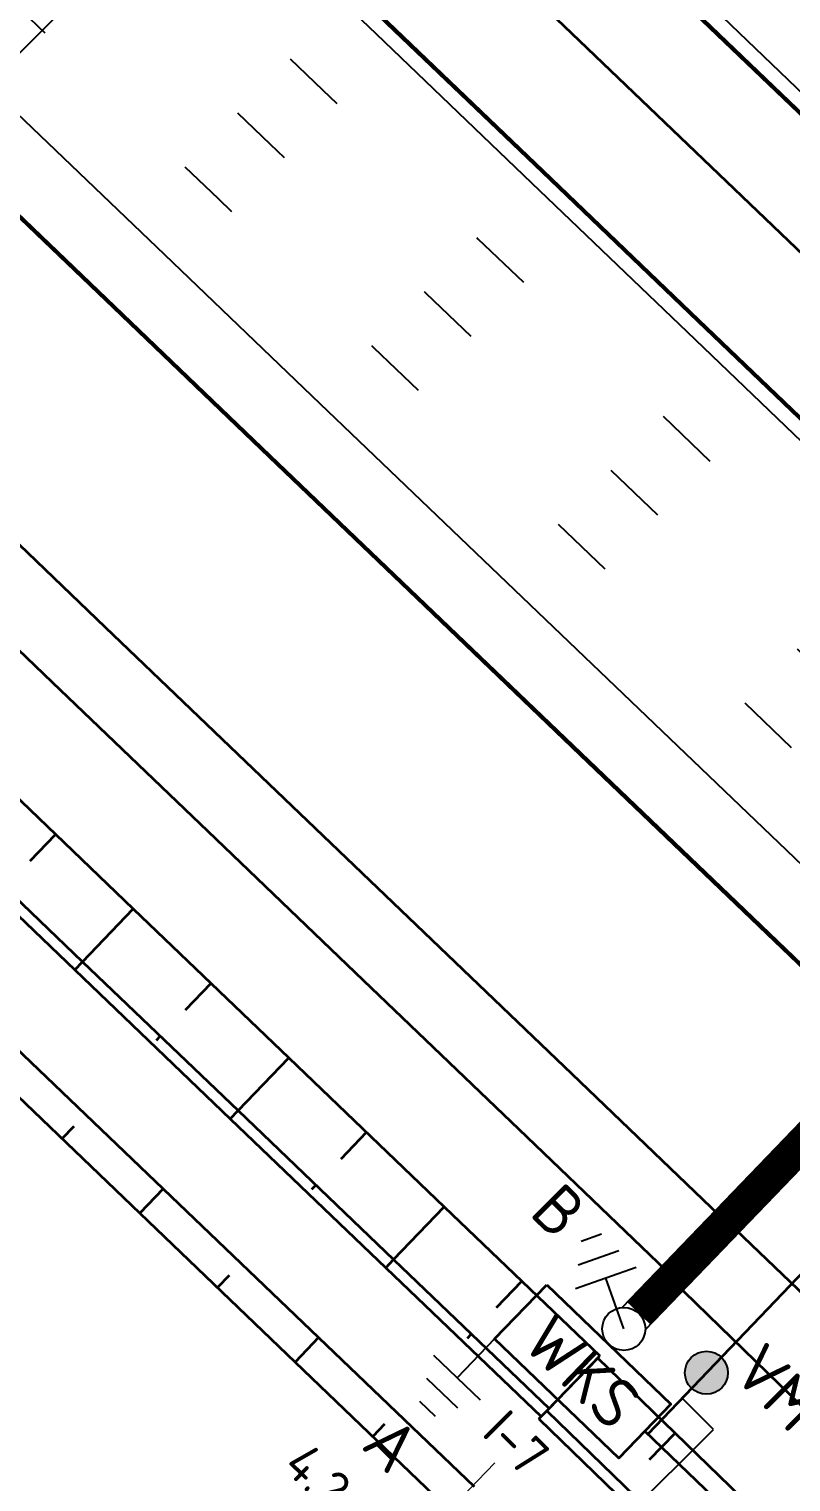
# Model space of a CAD drawing. Header units: metres. Extents: x 134219 to 139178, y 438661 to 444352.
# Drawn here: x 138157.6 to 138192.9, y 439516.9 to 439584.4 of the extents above; entities that cross this region are included whole.
import ezdxf
from ezdxf.enums import TextEntityAlignment as Align

# ---------------------------------------------------------------- set-up
doc = ezdxf.new("R2010")
doc.units = ezdxf.units.M
doc.linetypes.add('13strp', pattern=[4, 1, -3])
doc.linetypes.add('39strp', pattern=[12, 3, -9])
doc.layers.get('DEFPOINTS').update_dxf_attribs({"color": 193})
for name, color, linetype, lineweight in [('N-WE-KL-ET_AARDING-S', 7, 'Continuous', 25), ('N-WE-KL-ET_AARDING_AARDELECTRODE-T18', 10, 'Continuous', 18), ('N-WE-KL-ET_AARDING_AARDELECTRODE-T25', 7, 'Continuous', 25), ('N-WE-KL-ET_HULPSTUK_MOF-S', 10, 'Continuous', 25), ('N-WE-KL-ET_LS_OV_KABEL-G', 10, 'KL-LS-OV-N', 35), ('N-WE-KL-ET_LS_OV_KABEL-M', 7, 'Continuous', 18), ('N-WE-KL-ET_LS_OV_KAST-G', 10, 'Continuous', 35), ('N-WE-KL-MONITORING-T18', 1, 'Continuous', 25), ('N-WE-VW-BEWEGWIJZERING_DRAAGCONSTRUCTIE-PORTAAL-S', 10, 'Continuous', 25), ('N-WE-VW-BEWEGWIJZERING_DRAAGCONSTRUCTIE_PORTAAL_POER-S', 7, 'Continuous', 25), ('N-WE-VW-VS-T18', 10, 'Continuous', 18), ('N-WE-VW-VS-T25', 7, 'Continuous', 25), ('Utd-ondergr-nw', 8, '13strp', 35), ('X-XX-AL-AANPIJLING-S', 7, 'Continuous', 25)]:
    doc.layers.add(name, color=color, linetype=linetype, lineweight=lineweight)
doc.layers.add('N-WE-KL-MONITORING-T25', color=2, linetype='Continuous')
doc.layers.add('Utd-weg-nw', color=8, linetype='Continuous')
doc.styles.add('ISO18', font='NLCS-ISO.ttf')
doc.styles.add('ISO25', font='NLCS-ISO.ttf')
doc.styles.add('NLCS-ISO', font='NLCS-ISO.ttf')
doc.styles.add('NLCS_18', font='NLCS-ISO.ttf', dxfattribs={"height": 1.8})
doc.linetypes.add('KL-LS-OV-N', pattern='A,4,-1,[103,NLCS.SHX,S=0.75,R=0,X=0,Y=0],-1,4,-1.5,["0V",Standard,S=1,R=0,X=0,Y=-0.5],-3', length=14.5)
doc.dimstyles.new('NLCS_t18_pijl_Dimension_l3_h1', dxfattribs={"dimtxt": 1.8, "dimasz": 1.8, "dimexe": 2, "dimexo": 2, "dimgap": 0.7, "dimtad": 1, "dimdec": 1, "dimzin": 0, "dimdsep": 46, "dimtxsty": 'NLCS_18', "dimcen": 2.5, "dimdle": 2, "dimclrd": 256, "dimclre": 256, "dimclrt": 256, "dimadec": 1, "dimazin": 0, "dimtfac": 1, "dimtdec": 1, "dimtofl": 0, "dimtmove": 1, "dimatfit": 0, "dimfxl": 0, "dimtolj": 1, "dimtzin": 0, "dimlwd": 18, "dimlwe": 18, "dimarcsym": 0})

# ---------------------------------------------------------------- blocks, each defined once
blk = doc.blocks.new('SVW-BEWEGWIJZERING_DRAAGCONSTRUCTIE_PORTAAL_ANWB (A2 79.080 HRR)')
for points in [[(-0.082, 0.997), (27.662, 29.841)], [(0.999, -0.043), (28.743, 28.801)]]:
    blk.add_lwpolyline(points)
at = {"ltscale": 10}
blk.add_lwpolyline([(0.693, 0.721, 1.5, 1.5, 0), (27.968, 29.077, 0, 0, 0)], format="xyseb", dxfattribs=at)
blk = doc.blocks.new('SVW-VS_KAST_BERMKAST-SO')
blk.add_lwpolyline([(-4, -1), (4, -1), (4, -4.5), (-4, -4.5)], close=True)
at = {"layer": 'N-WE-VW-VS-T18', "style": 'NLCS-ISO', "flags": 1}
for tag, p in [('OMSCHRIJVING_LEGENDA', (0, -11.181)), ('CONSTRUCTIENUMMER', (0, -14.965)), ('LOCATIE', (0, -18.75)), ('BPS-CODERING', (0, -22.534)), ('NAAM_TB_POORTNUMMER_1', (0, -26.319)), ('CLID_POORTNUMMER_1', (0, -30.103)), ('IP-ADRES_POORTNUMMER_1', (0, -33.888)), ('NAAM_TB_POORTNUMMER_2', (0, -37.672)), ('CLID_POORTNUMMER_2', (0, -41.457)), ('IP-ADRES_POORTNUMMER_2', (0, -45.241)), ('NAAM_TB_POORTNUMMER_3', (0, -49.026)), ('CLID_POORTNUMMER_3', (0, -52.81)), ('IP-ADRES_POORTNUMMER_3', (0, -56.595)), ('NAAM_TB_POORTNUMMER_4', (0, -60.379)), ('CLID_POORTNUMMER_4', (0, -64.164)), ('IP-ADRES_POORTNUMMER_4', (0, -67.948)), ('NAAM_SWITCH', (0, -71.733)), ('IP-ADRES_SWITCH', (0, -75.517)), ('VOEDINGSPUNT', (0, -79.302)), ('POSITIE_X', (0, -86.871)), ('POSITIE_Y', (0, -90.655)), ('OVERIGE_OPMERKING(EN)_1', (0, -94.44)), ('OVERIGE_OPMERKING(EN)_2', (0, -98.224))]:
    blk.add_attdef(tag, p, '', height=1.8, dxfattribs=at)
at = {"layer": 'N-WE-VW-VS-T18', "style": 'NLCS-ISO'}
blk.add_attdef('GROEPSNUMMER', (0, -83.086), '', height=1.8, dxfattribs=at)
at = {"layer": 'N-WE-VW-VS-T25', "style": 'NLCS-ISO'}
blk.add_attdef('SOORT_KAST', text='', height=2.25, dxfattribs=at).set_placement((0, -2.75), align=Align.MIDDLE_CENTER)
blk = doc.blocks.new('SKL-ET_HULP_MOF_VERBINDINGSMOF-SO')
at = {"ltscale": 10}
h = blk.add_hatch(color=256, dxfattribs=at)
edge = h.paths.add_edge_path()
edge.add_arc((0, 0), 1, 0, 360)
blk.add_circle((0, 0), 1)
at = {"layer": 'N-WE-KL-MONITORING-T18', "style": 'ISO18', "flags": 1}
for tag, p in [('OMSCHRIJVING_LEGENDA', (0, -8.431)), ('LOCATIE', (0, -12.215)), ('MASTNUMMER', (0, -16)), ('VAN', (0, -19.784)), ('NAAR', (0, -23.569)), ('VOEDINGSPUNT', (0, -27.353)), ('GROEPSNUMMER', (0, -31.138)), ('OVERIGE_OPMERKING(EN)_1', (0, -34.922)), ('OVERIGE_OPMERKING(EN)_2', (0, -38.707))]:
    blk.add_attdef(tag, p, '', height=1.8, dxfattribs=at)
at = {"layer": 'N-WE-KL-MONITORING-T25', "style": 'ISO25'}
blk.add_attdef('SOORT_MOF', (0, 2.715), '', height=2.25, dxfattribs=at)
blk = doc.blocks.new('SKL-ET_AARDING_AARDELECTRODE-SO')
for points in [[(2.5, 1.5), (2.5, -1.5)], [(3.5, 1), (3.5, -1)], [(0, 0), (2.5, 0)], [(4.5, -0.5), (4.5, 0.5)]]:
    blk.add_lwpolyline(points)
at = {"layer": 'N-WE-KL-ET_AARDING_AARDELECTRODE-T18', "style": 'NLCS-ISO', "flags": 1}
for tag, p in [('OMSCHRIJVING_LEGENDA', (0, -8.635)), ('CONSTRUCTIENUMMER', (0, -12.42)), ('LOCATIE', (0, -16.204)), ('OVERIGE_OPMERKING(EN)_1', (0, -19.989)), ('OVERIGE_OPMERKING(EN)_2', (0, -23.773))]:
    blk.add_attdef(tag, p, '', height=1.8, dxfattribs=at)
at = {"layer": 'N-WE-KL-ET_AARDING_AARDELECTRODE-T25', "style": 'NLCS-ISO'}
blk.add_attdef('TYPE_SYMBOOL', (0, 4.405), '', height=2.25, dxfattribs=at)
blk = doc.blocks.new('SKL-ET_AARDING_AARDELEKTRODE-SO (1)')
for points in [[(2.5, 1.5), (2.5, -1.5)], [(3.5, 1), (3.5, -1)], [(0, 0), (2.5, 0)], [(4.5, -0.5), (4.5, 0.5)]]:
    blk.add_lwpolyline(points)
at = {"layer": 'N-WE-KL-ET_AARDING_AARDELECTRODE-T18', "style": 'NLCS-ISO', "flags": 1}
for tag, p in [('OMSCHRIJVING_LEGENDA', (0, -8.635)), ('CONSTRUCTIENUMMER', (0, -12.42)), ('LOCATIE', (0, -16.204)), ('OVERIGE_OPMERKING(EN)_1', (0, -19.989)), ('OVERIGE_OPMERKING(EN)_2', (0, -23.773))]:
    blk.add_attdef(tag, p, '', height=1.8, dxfattribs=at)
at = {"layer": 'N-WE-KL-ET_AARDING_AARDELECTRODE-T25', "style": 'NLCS-ISO'}
blk.add_attdef('TYPE_SYMBOOL', (0, 4.405), '', height=2.25, dxfattribs=at)
blk = doc.blocks.new('SVW-BEWEGWIJZERING_DRAAGCONSTRUCTIE_PORTAAL')
blk.add_circle((0, 0), 1)
at = {"layer": 'N-WE-KL-MONITORING-T18', "style": 'ISO18', "flags": 1}
for tag, p in [('OMSCHRIJVING_LEGENDA', (9, -7.431)), ('CONSTRUCTIENUMMER', (9, -11.215)), ('LOCATIE', (9, -15)), ('LENGTE_PORTAAL', (9, -18.784)), ('TYPE_PORTAAL', (9, -22.569)), ('BPS-CODERING', (9, -26.353)), ('OVERIGE_OPMERKING(EN)_1', (9, -30.138)), ('OVERIGE_OPMERKING(EN)_2', (9, -33.922))]:
    blk.add_attdef(tag, p, '', height=1.8, dxfattribs=at)
blk = doc.blocks.new('SVW-BEWEGWIJZERING_DRAAGCONSTRUCTIE_PORTAAL_POER-SO')
blk.add_circle((0, 0), 1)
at = {"layer": 'N-WE-KL-MONITORING-T18', "style": 'ISO18', "flags": 1}
for tag, p in [('OMSCHRIJVING_LEGENDA', (0, 28.559)), ('CONSTRUCTIENUMMER', (0, 24.775)), ('LOCATIE', (0, 20.99)), ('TYPE_POER', (0, 17.206)), ('POSITIE_POER', (0, 13.421)), ('OVERIGE_OPMERKING(EN)_1', (0, 9.637)), ('OVERIGE_OPMERKING(EN)_2', (0, 5.852))]:
    blk.add_attdef(tag, p, '', height=1.8, dxfattribs=at)
blk = doc.blocks.new('*D417')
at = {"layer": 'DEFPOINTS', "color": 0, "transparency": 16777216}
for p in [(138173.837, 439512.213), (138176.857, 439509.309), (138176.857, 439509.309)]:
    blk.add_point(p, dxfattribs=at)
at = {"layer": 'N-WE-KL-ET_LS_OV_KABEL-M', "linetype": 'Continuous', "lineweight": 18, "transparency": 16777216}
for p, q in [((138172.54, 439513.461), (138171.243, 439514.709)), ((138178.154, 439508.061), (138179.451, 439506.813))]:
    blk.add_line(p, q, dxfattribs=at)
at = {"layer": 'N-WE-KL-ET_LS_OV_KABEL-M', "lineweight": 18, "transparency": 16777216}
for p, q in [((138173.837, 439512.213), (138175.224, 439513.655)), ((138176.857, 439509.309), (138178.243, 439510.75))]:
    blk.add_line(p, q, dxfattribs=at)
at = {"layer": 'N-WE-KL-ET_LS_OV_KABEL-M', "transparency": 16777216}
for points in [[(138172.748, 439513.677), (138172.332, 439513.245), (138173.837, 439512.213)], [(138178.362, 439508.277), (138177.946, 439507.845), (138176.857, 439509.309)]]:
    blk.add_solid(points, dxfattribs=at)
at = {"layer": 'N-WE-KL-ET_LS_OV_KABEL-M', "transparency": 16777216, "insert": (138170.98, 439517.182), "char_height": 1.8, "attachment_point": 5, "rotation": 316.11349, "style": 'NLCS_18'}
blk.add_mtext('\\A1;4.2', dxfattribs=at)

msp = doc.modelspace()

# ---------------------------------------------------------------- linework, layer by layer
at = {"layer": 'N-WE-KL-ET_LS_OV_KABEL-G', "elevation": 1.379, "flags": 128}
msp.add_lwpolyline([(138165.545, 439600.739), (138425.823, 439351.408), (138520.256, 439261.976), (138566.891, 439216.723), (138597.648, 439187.422)], dxfattribs=at)
at = {"layer": 'N-WE-KL-ET_LS_OV_KABEL-G', "flags": 128}
for points in [[(138199.491, 439532.912), (138186.302, 439519.129)], [(138208.283, 439526.302), (138194.177, 439511.554), (138186.165, 439519.26)]]:
    msp.add_lwpolyline(points, dxfattribs=at)
at = {"layer": 'N-WE-KL-ET_LS_OV_KABEL-M'}
msp.add_lwpolyline([(138179.206, 439517.795), (138171.577, 439509.863)], dxfattribs=at)
at = {"layer": 'Utd-ondergr-nw', "linetype": 'Continuous', "flags": 128}
for points in [[(138051.789, 439644.887), (138059.007, 439637.967), (138066.226, 439631.046), (138073.444, 439624.125), (138080.662, 439617.204), (138087.881, 439610.284), (138095.099, 439603.363), (138102.317, 439596.442), (138109.536, 439589.522), (138116.754, 439582.601), (138123.972, 439575.68), (138131.19, 439568.759), (138138.409, 439561.839), (138145.627, 439554.918), (138152.845, 439547.997), (138160.064, 439541.077), (138167.282, 439534.156), (138174.5, 439527.235), (138181.719, 439520.315)], [(138051.426, 439644.508), (138058.644, 439637.588), (138065.862, 439630.667), (138073.081, 439623.746), (138080.299, 439616.825), (138087.517, 439609.905), (138094.736, 439602.984), (138101.954, 439596.063), (138109.172, 439589.143), (138116.391, 439582.222), (138123.609, 439575.301), (138130.827, 439568.381), (138138.045, 439561.46), (138145.264, 439554.539), (138152.482, 439547.618), (138159.7, 439540.698), (138166.919, 439533.777), (138174.137, 439526.856), (138181.355, 439519.936)], [(138048.311, 439641.26), (138055.53, 439634.339), (138062.748, 439627.419), (138069.966, 439620.498), (138077.185, 439613.577), (138084.403, 439606.657), (138091.621, 439599.736), (138098.84, 439592.815), (138106.058, 439585.894), (138113.276, 439578.974), (138120.494, 439572.053), (138127.713, 439565.132), (138134.931, 439558.212), (138142.149, 439551.291), (138149.368, 439544.37), (138156.586, 439537.449), (138163.804, 439530.529), (138171.023, 439523.608), (138178.241, 439516.687)], [(138060.696, 439641.058), (138061.36, 439640.421), (138068.579, 439633.5), (138075.797, 439626.579), (138083.015, 439619.659), (138090.234, 439612.738), (138097.452, 439605.817), (138104.67, 439598.897), (138111.889, 439591.976), (138119.107, 439585.055), (138126.325, 439578.134), (138133.543, 439571.214), (138140.762, 439564.293), (138147.98, 439557.372), (138155.198, 439550.452), (138162.417, 439543.531), (138169.635, 439536.61), (138176.853, 439529.689), (138184.072, 439522.769)], [(138069.055, 439639.97), (138072.039, 439637.109), (138079.257, 439630.188), (138086.476, 439623.268), (138093.694, 439616.347), (138100.912, 439609.426), (138108.131, 439602.506), (138115.349, 439595.585), (138122.567, 439588.664), (138129.786, 439581.744), (138137.004, 439574.823), (138144.222, 439567.902), (138151.44, 439560.981), (138158.659, 439554.061), (138165.877, 439547.14), (138173.095, 439540.219), (138180.314, 439533.299), (138187.532, 439526.378)], [(138152.43, 439619.811), (138159.648, 439612.891), (138166.867, 439605.97), (138174.085, 439599.049), (138181.303, 439592.128), (138188.522, 439585.208), (138195.74, 439578.287), (138202.958, 439571.366), (138210.177, 439564.446), (138217.395, 439557.525), (138224.613, 439550.604), (138231.831, 439543.684), (138239.05, 439536.763), (138246.268, 439529.842), (138253.486, 439522.921), (138260.705, 439516.001)], [(138152.382, 439619.761), (138159.6, 439612.84), (138166.818, 439605.919), (138174.037, 439598.999), (138181.255, 439592.078), (138188.473, 439585.157), (138195.691, 439578.237), (138202.91, 439571.316), (138210.128, 439564.395), (138217.346, 439557.474), (138224.565, 439550.554), (138231.783, 439543.633), (138239.001, 439536.712), (138246.22, 439529.792), (138253.438, 439522.871), (138260.656, 439515.95)], [(138152.52, 439605.456), (138159.738, 439598.535), (138166.957, 439591.614), (138174.175, 439584.694), (138181.393, 439577.773), (138188.612, 439570.852), (138195.83, 439563.932), (138203.048, 439557.011), (138210.267, 439550.09)], [(138152.569, 439605.506), (138159.787, 439598.586), (138167.005, 439591.665), (138174.223, 439584.744), (138181.442, 439577.823), (138188.66, 439570.903), (138195.878, 439563.982), (138203.097, 439557.061), (138210.315, 439550.141)], [(138154.278, 439578.39), (138161.496, 439571.47), (138168.715, 439564.549), (138175.933, 439557.628), (138183.151, 439550.708), (138190.369, 439543.787), (138197.588, 439536.866)], [(138154.326, 439578.441), (138161.545, 439571.52), (138168.763, 439564.6), (138175.981, 439557.679), (138183.2, 439550.758), (138190.418, 439543.837), (138197.636, 439536.917)], [(138153.897, 439563.544), (138161.116, 439556.623), (138168.334, 439549.703), (138175.552, 439542.782), (138182.771, 439535.861), (138189.989, 439528.941)], [(138157.631, 439545.764), (138158.808, 439546.991)], [(138160.064, 439541.077), (138162.417, 439543.531)], [(138159.7, 439540.698), (138160.064, 439541.077)], [(138164.849, 439538.843), (138166.026, 439540.071)], [(138153.456, 439538.269), (138155.496, 439536.313), (138162.714, 439529.392), (138169.933, 439522.471), (138177.151, 439515.551)], [(138163.491, 439537.427), (138163.673, 439537.616)], [(138167.282, 439534.156), (138169.635, 439536.61)], [(138166.919, 439533.777), (138167.282, 439534.156)], [(138159.65, 439533.421), (138159.105, 439532.852)], [(138172.068, 439531.923), (138173.244, 439533.15)], [(138170.709, 439530.506), (138170.891, 439530.696)], [(138163.804, 439530.529), (138162.714, 439529.392)], [(138174.5, 439527.235), (138176.853, 439529.689)], [(138190.023, 439528.977), (138197.242, 439522.056), (138204.46, 439515.135), (138211.678, 439508.214), (138218.897, 439501.294), (138226.115, 439494.373), (138233.333, 439487.452), (138240.552, 439480.532), (138247.77, 439473.611), (138254.988, 439466.69), (138262.206, 439459.77), (138269.425, 439452.849), (138276.643, 439445.928), (138283.861, 439439.007), (138291.08, 439432.087), (138298.298, 439425.166)], [(138174.137, 439526.856), (138174.5, 439527.235)], [(138166.868, 439526.5), (138166.323, 439525.932)], [(138179.286, 439525.002), (138180.462, 439526.229)], [(138187.428, 439526.27), (138194.606, 439519.306), (138201.711, 439512.268), (138208.759, 439505.169), (138215.763, 439498.025), (138222.739, 439490.852), (138229.7, 439483.663), (138236.661, 439476.474), (138243.637, 439469.3), (138250.641, 439462.156), (138257.689, 439455.058), (138264.794, 439448.019), (138271.972, 439441.056), (138279.19, 439434.135), (138286.408, 439427.214)], [(138171.023, 439523.608), (138169.933, 439522.471)], [(138177.928, 439523.585), (138178.109, 439523.775)], [(138181.615, 439520.206), (138183.982, 439522.647)], [(138181.719, 439520.315), (138184.072, 439522.769)], [(138183.968, 439522.661), (138191.145, 439515.697), (138198.251, 439508.659), (138205.298, 439501.56), (138212.303, 439494.416), (138219.278, 439487.242), (138226.239, 439480.054), (138233.201, 439472.865), (138240.176, 439465.691), (138247.181, 439458.547), (138254.228, 439451.448), (138261.334, 439444.41), (138268.511, 439437.447), (138275.729, 439430.526), (138282.948, 439423.605), (138290.166, 439416.684), (138297.384, 439409.764), (138304.603, 439402.843), (138311.821, 439395.922), (138319.039, 439389.002), (138326.258, 439382.081), (138329.951, 439378.54)], [(138181.251, 439519.827), (138181.615, 439520.206)], [(138181.355, 439519.936), (138181.719, 439520.315)], [(138181.615, 439520.206), (138188.792, 439513.243), (138195.898, 439506.204), (138202.945, 439499.106), (138209.95, 439491.962), (138216.925, 439484.788), (138223.886, 439477.599), (138230.848, 439470.41), (138237.823, 439463.237), (138244.828, 439456.093), (138251.875, 439448.994), (138258.981, 439441.956), (138266.158, 439434.992), (138273.376, 439428.072), (138280.595, 439421.151), (138287.813, 439414.23), (138295.031, 439407.31), (138302.25, 439400.389), (138309.468, 439393.468), (138316.686, 439386.547), (138323.905, 439379.627), (138326.948, 439376.708)], [(138174.087, 439519.579), (138173.542, 439519.011)], [(138181.251, 439519.827), (138188.429, 439512.864), (138195.534, 439505.826), (138202.582, 439498.727), (138209.586, 439491.583), (138216.562, 439484.409), (138223.523, 439477.22), (138230.484, 439470.032), (138237.46, 439462.858), (138244.464, 439455.714), (138251.512, 439448.615), (138258.617, 439441.577), (138265.795, 439434.613), (138273.013, 439427.693), (138280.231, 439420.772), (138287.45, 439413.851), (138294.668, 439406.931), (138301.886, 439400.01), (138309.105, 439393.089), (138316.323, 439386.168), (138323.541, 439379.248), (138326.206, 439376.693)], [(138186.387, 439517.945), (138187.571, 439519.165)]]:
    msp.add_lwpolyline(points, dxfattribs=at)
at = {"layer": 'Utd-weg-nw', "linetype": '39strp', "flags": 128}
for points in [[(137875.961, 439866.187), (137883.122, 439859.208), (137890.284, 439852.228), (137897.445, 439845.249), (137904.607, 439838.269), (137911.768, 439831.29), (137917.211, 439825.985), (137918.93, 439824.31), (137926.091, 439817.331), (137933.253, 439810.351), (137940.414, 439803.372), (137943.472, 439800.391), (137947.581, 439796.39), (137954.756, 439789.411), (137961.939, 439782.44), (137969.129, 439775.476), (137976.325, 439768.519), (137983.529, 439761.57), (137990.74, 439754.627), (137997.957, 439747.692), (138002.309, 439743.517), (138005.178, 439740.766), (138012.396, 439733.845), (138019.615, 439726.925), (138026.833, 439720.004), (138034.051, 439713.083), (138041.27, 439706.162), (138048.488, 439699.242), (138055.706, 439692.321), (138062.925, 439685.4), (138070.143, 439678.48), (138077.361, 439671.559), (138084.579, 439664.638), (138091.798, 439657.718), (138099.016, 439650.797), (138106.234, 439643.876), (138113.453, 439636.955), (138120.671, 439630.035), (138127.889, 439623.114), (138135.108, 439616.193), (138142.326, 439609.273), (138149.544, 439602.352), (138156.763, 439595.431), (138163.981, 439588.51), (138171.199, 439581.59), (138178.417, 439574.669), (138185.636, 439567.748), (138192.854, 439560.828), (138200.072, 439553.907), (138207.291, 439546.986)], [(137873.518, 439863.681), (137880.679, 439856.701), (137887.841, 439849.722), (137895.002, 439842.742), (137902.164, 439835.763), (137909.325, 439828.783), (137914.768, 439823.479), (137916.487, 439821.804), (137923.648, 439814.824), (137930.81, 439807.845), (137937.971, 439800.865), (137941.03, 439797.885), (137945.139, 439793.882), (137952.318, 439786.901), (137959.503, 439779.927), (137966.695, 439772.961), (137973.894, 439766.001), (137981.1, 439759.049), (137988.313, 439752.105), (137995.533, 439745.167), (137999.887, 439740.99), (138002.756, 439738.24), (138009.974, 439731.319), (138017.193, 439724.398), (138024.411, 439717.477), (138031.629, 439710.557), (138038.847, 439703.636), (138046.066, 439696.715), (138053.284, 439689.795), (138060.502, 439682.874), (138067.721, 439675.953), (138074.939, 439669.033), (138082.157, 439662.112), (138089.376, 439655.191), (138096.594, 439648.27), (138103.812, 439641.35), (138111.03, 439634.429), (138118.249, 439627.508), (138125.467, 439620.588), (138132.685, 439613.667), (138139.904, 439606.746), (138147.122, 439599.825), (138154.34, 439592.905), (138161.559, 439585.984), (138168.777, 439579.063), (138175.995, 439572.143), (138183.213, 439565.222), (138190.432, 439558.301), (138197.65, 439551.381), (138204.868, 439544.46)], [(137871.075, 439861.174), (137878.237, 439854.195), (137885.398, 439847.215), (137892.56, 439840.236), (137899.721, 439833.256), (137906.883, 439826.277), (137912.325, 439820.972), (137914.044, 439819.297), (137921.206, 439812.318), (137928.367, 439805.338), (137935.528, 439798.359), (137938.587, 439795.378), (137942.698, 439791.374), (137949.879, 439784.39), (137957.066, 439777.414), (137964.261, 439770.446), (137971.463, 439763.484), (137978.671, 439756.529), (137985.887, 439749.582), (137993.109, 439742.642), (137997.465, 439738.464), (138000.334, 439735.713), (138007.552, 439728.792), (138014.77, 439721.872), (138021.989, 439714.951), (138029.207, 439708.03), (138036.425, 439701.11), (138043.643, 439694.189), (138050.862, 439687.268), (138058.08, 439680.348), (138065.298, 439673.427), (138072.517, 439666.506), (138079.735, 439659.585), (138086.953, 439652.665), (138094.172, 439645.744), (138101.39, 439638.823), (138108.608, 439631.903), (138115.827, 439624.982), (138123.045, 439618.061), (138130.263, 439611.14), (138137.481, 439604.22), (138144.7, 439597.299), (138151.918, 439590.378), (138159.136, 439583.458), (138166.355, 439576.537), (138173.573, 439569.616), (138180.791, 439562.696), (138188.01, 439555.775), (138195.228, 439548.854), (138202.446, 439541.933)]]:
    msp.add_lwpolyline(points, dxfattribs=at)
at = {"layer": 'Utd-weg-nw', "linetype": 'Continuous', "flags": 128}
for points in [[(138152.915, 439620.317), (138160.133, 439613.396), (138167.351, 439606.475), (138174.569, 439599.554), (138181.788, 439592.634), (138189.006, 439585.713), (138196.224, 439578.792), (138203.443, 439571.872), (138210.661, 439564.951), (138217.879, 439558.03), (138225.098, 439551.11), (138232.316, 439544.189), (138239.534, 439537.268), (138246.752, 439530.347), (138253.971, 439523.427), (138261.189, 439516.506)], [(138152.036, 439604.95), (138159.254, 439598.03), (138166.472, 439591.109), (138173.691, 439584.188), (138180.909, 439577.268), (138188.127, 439570.347), (138195.345, 439563.426), (138202.564, 439556.506), (138209.782, 439549.585)], [(138156.645, 439580.859), (138163.863, 439573.938), (138171.081, 439567.018), (138178.3, 439560.097), (138185.518, 439553.176), (138192.736, 439546.256), (138199.955, 439539.335)]]:
    msp.add_lwpolyline(points, dxfattribs=at)
at = {"layer": 'X-XX-AL-AANPIJLING-S'}
for p, q in [((138086.114, 439512.288), (138170.153, 439596.324)), ((138189.346, 439519.345), (138187.897, 439520.795)), ((138122.201, 439452.203), (138189.346, 439519.345))]:
    msp.add_line(p, q, dxfattribs=at)

# ---------------------------------------------------------------- block references
at = {"layer": 'N-WE-KL-ET_AARDING-S'}
ref = msp.add_blockref('SKL-ET_AARDING_AARDELEKTRODE-SO (1)', (138185.189, 439524.015), dxfattribs=dict(at, xscale=-1, rotation=289.5127953759862))
ref.add_attrib('TYPE_SYMBOOL', 'B', (138180.742, 439529.351), dxfattribs={"layer": 'N-WE-KL-MONITORING-T25', "height": 2.25, "rotation": 314.99885, "style": 'ISO25'})
ref = msp.add_blockref('SKL-ET_AARDING_AARDELECTRODE-SO', (138179.186, 439523.545), dxfattribs=dict(at, rotation=226.1134862284173))
ref.add_attrib('TYPE_SYMBOOL', 'A', (138172.934, 439518.534), dxfattribs={"layer": 'N-WE-KL-MONITORING-T25', "height": 2.25, "rotation": 314.99885, "style": 'ISO25'})
at = {"layer": 'N-WE-KL-ET_HULPSTUK_MOF-S'}
ref = msp.add_blockref('SKL-ET_HULP_MOF_VERBINDINGSMOF-SO', (138189.025, 439521.974), dxfattribs=at)
ref.add_attrib('SOORT_MOF', 'VM', (138190.12, 439521.923), dxfattribs={"layer": 'N-WE-KL-MONITORING-T25', "height": 2.25, "rotation": 314.99885, "style": 'ISO25'})
at = {"layer": 'N-WE-KL-ET_LS_OV_KAST-G'}
ref = msp.add_blockref('SVW-VS_KAST_BERMKAST-SO', (138185.189, 439524.015), dxfattribs=dict(at, rotation=316.1134862289948))
ref.add_attrib('SOORT_KAST', 'WKS', dxfattribs={"layer": 'N-WE-KL-MONITORING-T25', "height": 2.25, "rotation": 316.11349, "style": 'ISO25'}).set_placement((138183.282, 439522.033), align=Align.MIDDLE_CENTER)
ref.add_attrib('GROEPSNUMMER', 'I-7', (138178.528, 439519.121), dxfattribs={"layer": 'N-WE-KL-MONITORING-T18', "height": 1.8, "rotation": 314.99885, "style": 'ISO18'})
at = {"layer": 'N-WE-VW-BEWEGWIJZERING_DRAAGCONSTRUCTIE-PORTAAL-S'}
msp.add_blockref('SVW-BEWEGWIJZERING_DRAAGCONSTRUCTIE_PORTAAL_ANWB (A2 79.080 HRR)', (138185.189, 439524.015), dxfattribs=at)
at = {"layer": 'N-WE-VW-BEWEGWIJZERING_DRAAGCONSTRUCTIE_PORTAAL_POER-S'}
for name, rotation in [('SVW-BEWEGWIJZERING_DRAAGCONSTRUCTIE_PORTAAL', 49.00002592577235), ('SVW-BEWEGWIJZERING_DRAAGCONSTRUCTIE_PORTAAL_POER-SO', 107.0588396289041)]:
    msp.add_blockref(name, (138185.189, 439524.015), dxfattribs=dict(at, rotation=rotation))

# ---------------------------------------------------------------- dimensions: what is measured, and where the dimension line sits
at = {"layer": 'N-WE-KL-ET_LS_OV_KABEL-M'}
dim = msp.add_linear_dim(base=(138176.857, 439509.309), p1=(138173.837, 439512.213), p2=(138176.857, 439509.309), angle=316.11349, dimstyle='NLCS_t18_pijl_Dimension_l3_h1', dxfattribs=at)
dim.commit()
dim.dimension.update_dxf_attribs({"geometry": '*D417', "text_midpoint": (138169.87, 439516.029), "dimtype": 161})

doc.saveas('drawing.dxf')
